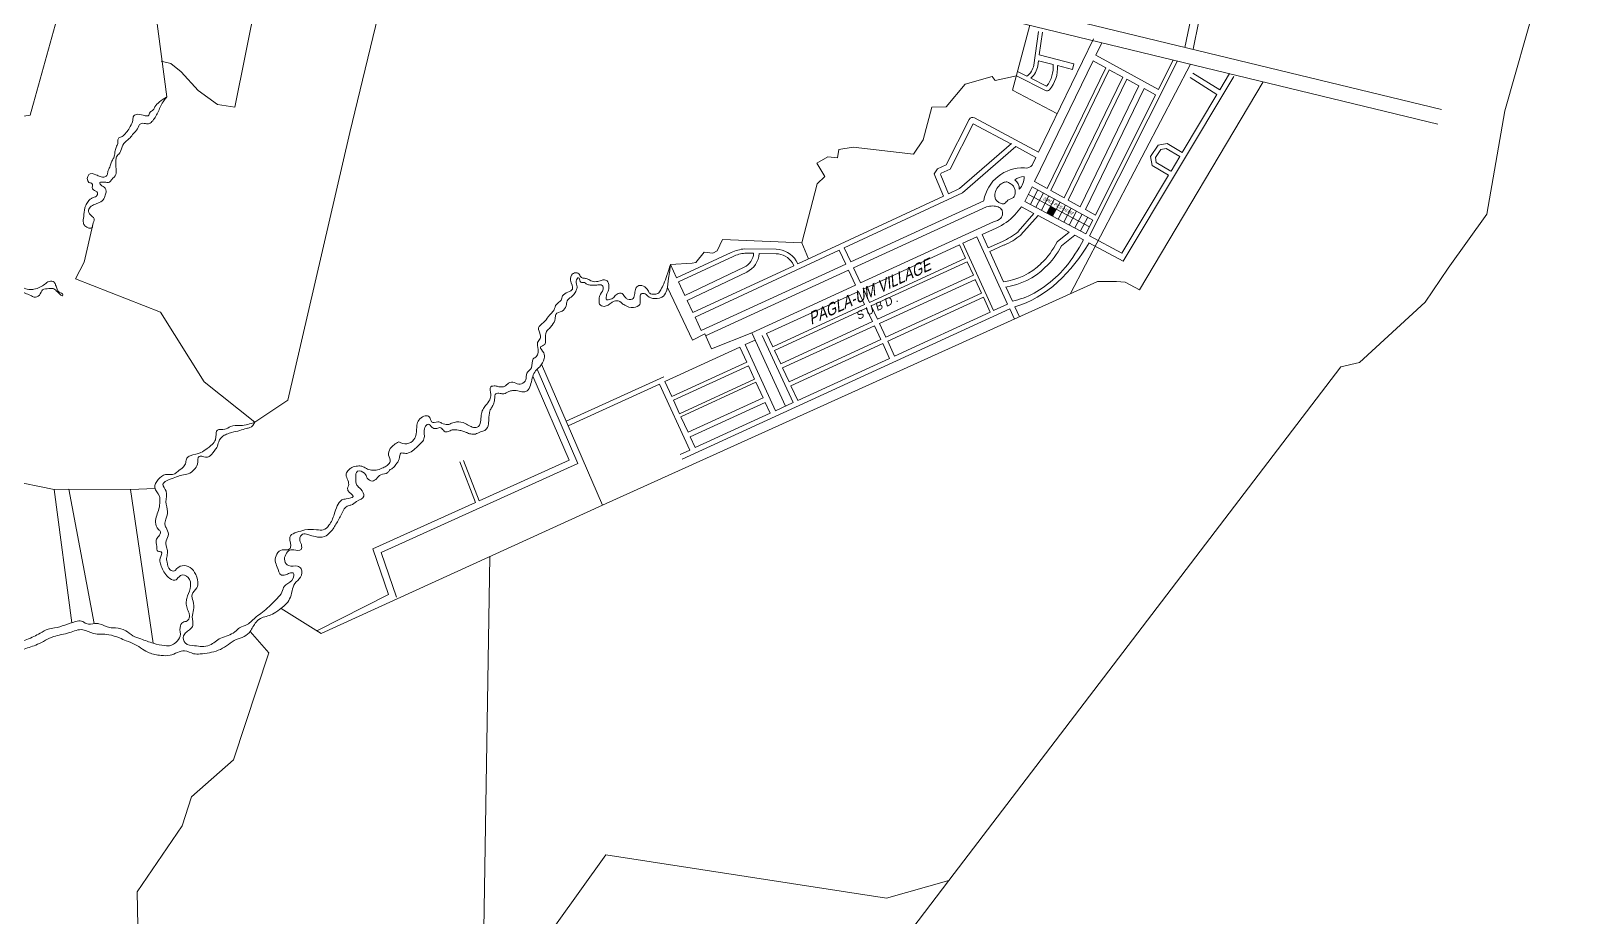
# Model space of a CAD drawing. Header units: metres. Extents: x -460 to 31334, y -1777 to 24987.
# Drawn here: x 33.129 to 35.515, y -86.407 to -85.035 of the extents above; entities that cross this region are included whole.
import ezdxf
from ezdxf.enums import TextEntityAlignment as Align

# ---------------------------------------------------------------- set-up
doc = ezdxf.new("R2010")
doc.units = ezdxf.units.M
doc.header["$MEASUREMENT"] = 0
doc.layers.add('VICINITY_MAP', color=7, linetype='Continuous', lineweight=13)
doc.styles.add('LOT_NO', font='ARIALN.TTF', dxfattribs={"width": 1.5})
doc.styles.add('PX-0', font='leroy')

# ---------------------------------------------------------------- blocks, each defined once
blk = doc.blocks.new('KQEFDFDFG')
at = {"layer": 'VICINITY_MAP', "lineweight": 0}
blk.add_hatch(color=250, dxfattribs=at).paths.add_polyline_path([(26414.33, 4891.26), (26414.94, 4890.93), (26415.35, 4891.69), (26414.73, 4892.01)])
at = {"layer": 'VICINITY_MAP', "color": 250, "lineweight": 0}
for p, q in [((26431.92, 4921.3), (26429.51, 4909.5)), ((26431.03, 4912.41), (26430.4, 4909.32)), ((26419.45, 4910.46), (26413.39, 4897.96)), ((26413.48, 4908.67), (26417.29, 4907.71)), ((26420.38, 4910.01), (26419.71, 4908.64)), ((26419.41, 4908.02), (26412.97, 4894.73)), ((26413.39, 4908.03), (26415, 4907.63)), ((26420.79, 4907.27), (26414.34, 4893.97)), ((26421.19, 4907.05), (26414.74, 4893.75)), ((26415.5, 4907.5), (26417.14, 4907.09)), ((26430.13, 4907.67), (26416.91, 4882.4)), ((26417.14, 4907.09), (26417.29, 4907.71)), ((26428.69, 4908.02), (26419.02, 4888.76)), ((26419.41, 4908.02), (26420.79, 4907.27)), ((26419.71, 4908.64), (26426.6, 4904.88)), ((26421.19, 4907.05), (26422.68, 4906.24)), ((26428.23, 4908.13), (26426.6, 4904.88)), ((26422.68, 4906.24), (26416.23, 4892.94)), ((26423.12, 4906), (26416.67, 4892.69)), ((26424.44, 4905.28), (26417.99, 4891.97)), ((26434.91, 4906.32), (26422.72, 4885.99)), ((26423.12, 4906), (26424.44, 4905.28)), ((26430.08, 4906.18), (26433.04, 4904.32)), ((26430.39, 4906.67), (26433.34, 4904.83)), ((26434.42, 4906.62), (26433.34, 4904.83)), ((26425.01, 4904.97), (26418.56, 4891.66)), ((26426.29, 4904.27), (26419.66, 4891.05)), ((26425.01, 4904.97), (26426.29, 4904.27)), ((26433.04, 4904.32), (26429.21, 4897.92)), ((26413.12, 4897.4), (26412.71, 4896.55)), ((26428.95, 4897.49), (26427.98, 4895.87)), ((26427.72, 4895.44), (26422.58, 4886.86)), ((26412.7, 4894.17), (26411.91, 4892.55)), ((26413.34, 4893.82), (26412.5, 4892.24)), ((26412.7, 4894.17), (26419.38, 4890.5)), ((26412.97, 4894.73), (26414.34, 4893.97)), ((26413.94, 4893.48), (26413.11, 4891.91)), ((26414.74, 4893.75), (26416.23, 4892.94)), ((26410.79, 4891.07), (26411.54, 4891.95)), ((26412.88, 4891.24), (26411.54, 4891.95)), ((26418.62, 4888.97), (26411.91, 4892.55)), ((26419, 4889.74), (26412.29, 4893.31)), ((26414.55, 4893.15), (26413.72, 4891.59)), ((26415.16, 4892.82), (26414.33, 4891.26)), ((26415.77, 4892.48), (26414.94, 4890.93)), ((26416.38, 4892.15), (26415.56, 4890.61)), ((26416.99, 4891.81), (26416.17, 4890.28)), ((26416.67, 4892.69), (26417.99, 4891.97)), ((26411.16, 4889.23), (26412.88, 4891.24)), ((26411.45, 4888.86), (26413.35, 4890.99)), ((26416.76, 4889.17), (26413.35, 4890.99)), ((26417.59, 4891.48), (26416.78, 4889.95)), ((26418.2, 4891.15), (26417.39, 4889.63)), ((26418.81, 4890.81), (26418, 4889.3)), ((26418.56, 4891.66), (26419.66, 4891.05)), ((26419.38, 4890.5), (26418.62, 4888.97)), ((26406.62, 4888.65), (26405.08, 4887.94)), ((26406.62, 4888.65), (26410, 4881.24)), ((26407.18, 4888.9), (26407.85, 4887.43)), ((26416.76, 4889.17), (26415.45, 4888.12)), ((26417.38, 4888.84), (26415.92, 4887.68)), ((26418.36, 4888.31), (26417.38, 4888.84)), ((26422.58, 4886.86), (26419.02, 4888.76)), ((26392.19, 4885.64), (26391.47, 4887.18)), ((26392.74, 4885.89), (26392.02, 4887.43)), ((26404.71, 4887.77), (26405.38, 4886.3)), ((26405.08, 4887.94), (26408.46, 4880.53)), ((26408.03, 4887.04), (26409.55, 4883.71)), ((26422.72, 4885.99), (26418.95, 4888)), ((26373.57, 4884.15), (26372.89, 4885.61)), ((26393.26, 4883.32), (26392.49, 4884.99)), ((26393.81, 4883.58), (26393.04, 4885.24)), ((26405.56, 4885.9), (26406.23, 4884.43)), ((26374.48, 4882.2), (26373.78, 4883.71)), ((26406.44, 4883.96), (26407.13, 4882.44)), ((26375.36, 4880.32), (26374.74, 4881.65)), ((26394.25, 4881.19), (26393.57, 4882.65)), ((26394.8, 4881.44), (26394.12, 4882.91)), ((26407.34, 4882), (26408.09, 4880.36)), ((26409.81, 4883.14), (26410.52, 4881.58)), ((26376.28, 4878.33), (26375.6, 4879.8)), ((26395.12, 4879.33), (26394.44, 4880.79)), ((26395.67, 4879.58), (26394.99, 4881.05)), ((26410.23, 4880.74), (26410.74, 4879.61)), ((26410.8, 4880.96), (26411.3, 4879.86)), ((26396.04, 4877.35), (26395.34, 4878.86)), ((26396.59, 4877.6), (26395.89, 4879.11)), ((26372.28, 4872.72), (26380.52, 4876.51)), ((26381.28, 4874.85), (26380.52, 4876.51)), ((26381.13, 4876.79), (26382.21, 4877.28)), ((26384.47, 4869.52), (26381.13, 4876.79)), ((26385.55, 4870.01), (26381.84, 4878.08)), ((26386.41, 4870.41), (26382.99, 4877.8)), ((26384.16, 4876.56), (26383.48, 4878.02)), ((26397, 4875.27), (26396.25, 4876.9)), ((26397.55, 4875.53), (26396.8, 4877.16)), ((26385.03, 4874.69), (26384.35, 4876.16)), ((26372.16, 4873.25), (26361.41, 4868.38)), ((26382.14, 4872.98), (26381.47, 4874.45)), ((26385.94, 4872.71), (26385.24, 4874.22)), ((26361.65, 4867.84), (26371.69, 4872.45)), ((26375.03, 4865.18), (26371.69, 4872.45)), ((26373.04, 4871.07), (26372.28, 4872.72)), ((26383.08, 4870.93), (26382.3, 4872.64)), ((26386.9, 4870.63), (26386.15, 4872.27)), ((26373.9, 4869.19), (26373.22, 4870.67)), ((26383.86, 4869.24), (26383.32, 4870.41)), ((26374.84, 4867.14), (26374.05, 4868.85)), ((26375.62, 4865.45), (26375.08, 4866.63)), ((26349.72, 4863.89), (26351.43, 4859.42)), ((26350.13, 4864.04), (26351.83, 4859.6)), ((26305.07, 4860.86), (26307.03, 4846.18)), ((26306.67, 4860.89), (26309.48, 4846.09)), ((26313.48, 4860.83), (26315.95, 4843.93)), ((26353.03, 4853.48), (26352.19, 4801.64)), ((26341.86, 4849.27), (26333.96, 4845.3))]:
    blk.add_line(p, q, dxfattribs=at)
for points in [[(26474.77, 4941.8), (26471.78, 4933.06), (26471.15, 4925.15), (26468.2, 4914.83), (26464.7, 4902.51), (26462.72, 4891.16), (26458.47, 4885.2), (26455.96, 4881.46), (26448.71, 4874.81), (26446.67, 4874.35)], [(26330.92, 4932.69), (26324.94, 4902.91), (26323.04, 4903.21), (26320.9, 4904.75), (26319.05, 4906.81), (26317.92, 4907.73), (26316.84, 4908)], [(26344.95, 4930.5), (26337.6, 4900.15), (26330.79, 4870.68), (26327.17, 4868.25), (26321.57, 4872.68), (26316.78, 4880.37), (26307.43, 4884.03), (26308.36, 4885.88), (26309.32, 4890.01)], [(26317.46, 4904.06), (26316.21, 4913.48), (26314.26, 4913.33), (26312.29, 4914.41), (26307.5, 4914.14), (26305.74, 4913.93), (26302.43, 4902.05), (26296.71, 4901.16)], [(26412.45, 4911.95), (26410.54, 4904.8), (26415.4, 4902.23)], [(26413.84, 4911.17), (26413.48, 4908.67)], [(26365.41, 4859.13), (26419.88, 4883.74), (26421.97, 4883.73), (26422.93, 4883.65), (26424.51, 4882.82), (26438.13, 4905.72)], [(26410.96, 4906.38), (26408.63, 4905.86), (26408.3, 4906.31), (26405.33, 4905.47), (26403.23, 4902.97), (26401.67, 4902.93), (26400.7, 4899.34), (26399.63, 4897.76), (26392.99, 4898.54), (26391.43, 4898.25), (26391.26, 4897.34), (26390.22, 4897.45), (26388.99, 4896.77), (26389.87, 4895.3), (26389.04, 4894.5), (26387.35, 4887.98), (26388.09, 4886.24)], [(26411.09, 4906.87), (26412.13, 4906.34)], [(26410.35, 4898.89), (26406.21, 4901.11), (26403.68, 4896.1), (26402.69, 4895.66), (26402.61, 4895.52), (26402.64, 4895.46), (26403.5, 4893.4)], [(26410.89, 4898.6), (26405.04, 4893.48), (26392.02, 4887.43)], [(26410.41, 4898.94), (26404.72, 4893.97), (26403.5, 4893.4)], [(26413.12, 4897.4), (26410.89, 4898.6)], [(26427.72, 4895.44), (26425.89, 4896.51), (26425.73, 4897.5), (26426.56, 4898.75), (26427.55, 4898.92), (26429.21, 4897.92)], [(26427.97, 4895.88), (26426.35, 4896.83), (26426.26, 4897.38), (26426.87, 4898.28), (26427.45, 4898.38), (26428.95, 4897.49)], [(26402.94, 4893.14), (26386.9, 4885.68)], [(26407.37, 4892.61), (26392.74, 4885.89)], [(26407.67, 4891.96), (26393.04, 4885.24)], [(26408.44, 4890.29), (26393.81, 4883.58)], [(26387.35, 4887.98), (26378.61, 4888.35), (26378.05, 4887.11), (26377.54, 4886.84), (26376.62, 4886.95), (26375.67, 4885.83), (26375.28, 4885.76), (26372.89, 4885.61)], [(26408.74, 4889.62), (26407.18, 4888.9)], [(26391.47, 4887.18), (26375.6, 4879.8)], [(26404.71, 4887.77), (26394.12, 4882.91)], [(26409.42, 4888.15), (26407.85, 4887.43)], [(26409.6, 4887.76), (26408.03, 4887.04)], [(26386.46, 4885.48), (26375.36, 4880.32)], [(26392.19, 4885.64), (26376.28, 4878.33)], [(26392.49, 4884.99), (26376.76, 4877.77)], [(26405.38, 4886.3), (26394.8, 4881.44)], [(26405.56, 4885.9), (26394.99, 4881.05)], [(26393.26, 4883.32), (26381.84, 4878.08)], [(26406.23, 4884.43), (26395.67, 4879.58)], [(26406.45, 4883.96), (26395.89, 4879.11)], [(26381.84, 4878.08), (26377.41, 4876.33), (26376.67, 4877.96), (26375.31, 4877.28), (26372.56, 4883.08)], [(26393.57, 4882.65), (26383.48, 4878.02)], [(26407.14, 4882.45), (26396.59, 4877.6)], [(26407.35, 4882), (26396.8, 4877.16)], [(26410.23, 4880.74), (26374.18, 4864.19)], [(26394.25, 4881.19), (26384.16, 4876.56)], [(26394.44, 4880.79), (26384.35, 4876.16)], [(26408.09, 4880.36), (26397.56, 4875.52)], [(26410, 4881.24), (26408.46, 4880.53)], [(26395.12, 4879.33), (26385.03, 4874.69)], [(26395.34, 4878.86), (26385.24, 4874.22)], [(26281.21, 4877.67), (26281.14, 4870.09), (26280.14, 4865.17), (26287.17, 4864.01), (26293.91, 4862.84), (26300.04, 4861.86), (26305.07, 4860.86), (26306.67, 4860.89), (26313.48, 4860.83), (26316.17, 4860.94)], [(26396.04, 4877.35), (26385.94, 4872.71)], [(26396.25, 4876.9), (26386.15, 4872.27)], [(26381.28, 4874.85), (26373.04, 4871.07)], [(26397, 4875.27), (26386.9, 4870.63)], [(26330.04, 4847.76), (26334.45, 4844.99), (26365.41, 4859.13), (26358.71, 4874.63)], [(26358.22, 4874.08), (26362.71, 4863.71), (26341.06, 4853.92), (26342.73, 4848.98)], [(26357.75, 4873.32), (26361.75, 4864.08), (26351.83, 4859.6)], [(26381.47, 4874.45), (26373.22, 4870.67)], [(26390.72, 4800.96), (26403.53, 4817.8), (26446.67, 4874.35)], [(26382.14, 4872.98), (26373.9, 4869.19)], [(26382.3, 4872.64), (26374.05, 4868.85)], [(26383.08, 4870.93), (26374.84, 4867.14)], [(26383.32, 4870.41), (26375.08, 4866.63)], [(26386.41, 4870.41), (26384.47, 4869.52)], [(26383.86, 4869.24), (26375.62, 4865.45)], [(26375.03, 4865.18), (26373.95, 4864.69)], [(26351.43, 4859.42), (26340.15, 4854.32), (26341.86, 4849.27)], [(26326.64, 4845.22), (26328.69, 4842.88), (26324.8, 4831.1), (26320.19, 4827.02), (26319.15, 4823.83), (26314.2, 4816.57), (26314.83, 4784.92), (26346.48, 4793.67), (26365.79, 4820.63), (26396.68, 4815.87), (26403.53, 4817.8)]]:
    blk.add_lwpolyline(points, dxfattribs=at)
for points in [[(26237.59, 4956.44), (26253.79, 4954.43), (26264.39, 4953.17), (26283.87, 4948.82), (26316.84, 4937.66, 0.040005), (26328.41, 4934.76, 0.007923), (26341.42, 4932.79, -0.069302), (26353.98, 4929.27), (26362.45, 4926.22), (26371.58, 4923.55), (26457.74, 4902.66)], [(26244.24, 4953.97), (26253.59, 4952.81), (26264.11, 4951.55), (26283.42, 4947.24), (26316.32, 4936.11, 0.040005), (26328.14, 4933.14, 0.007923), (26341.2, 4931.16, -0.069595), (26353.37, 4927.75), (26361.95, 4924.66), (26371.15, 4921.96), (26457.35, 4901.07)], [(26413.39, 4911.24), (26412.87, 4907.56, -0.205944), (26412.13, 4906.34, 6.91119)], [(26410.96, 4906.38), (26414.17, 4904.76, 0.344927), (26414.59, 4904.84, 0.192985), (26415.5, 4907.5)], [(26413.39, 4908.03), (26413.32, 4907.49, -0.179359), (26412.57, 4906.12)], [(26412.57, 4906.12), (26414.29, 4905.24, 0.196186), (26415, 4907.63)], [(26413.39, 4897.96), (26406.35, 4901.74, 0.398354), (26405.76, 4901.58), (26403.22, 4896.57), (26402.27, 4896.15), (26401.91, 4895.58), (26402.06, 4895.22), (26402.94, 4893.14)], [(26373.57, 4884.15), (26379.59, 4886.93, -0.080313), (26381.06, 4887.34), (26384.52, 4887.28, -0.250661), (26386.73, 4886.03), (26386.9, 4885.68)], [(26373.78, 4883.71), (26379.79, 4886.5, -0.078493), (26381.08, 4886.86), (26382.05, 4886.84)], [(26374.48, 4882.2), (26381.02, 4885.32, 0.270891), (26382.05, 4886.84, 0.270891)], [(26374.74, 4881.65), (26381.28, 4884.77, 0.274055), (26382.66, 4886.83, 0.274055)], [(26382.66, 4886.83), (26384.51, 4886.8, -0.24699), (26386.31, 4885.8), (26386.46, 4885.48)]]:
    blk.add_lwpolyline(points, format="xyb", dxfattribs=at)
for centre, radius, start, end in [((26411.65, 4891.92), 4.33, 87.1214, 170.3386), ((26411.84, 4893.5), 1.78, 90.8534, 126.0952), ((26409.84, 4895.25), 1.98, 316.5362, 0.7361), ((26412.08, 4896.99), 0.765, 254.0991, 325.5387), ((26410, 4893.94), 1.28, 357.9222, 51.4044), ((26406.22, 4895.35), 6.26, 293.8031, 316.8751), ((26406.13, 4895.45), 8.01, 294.2698, 308.9455), ((26406.95, 4894.29), 7.06, 292.0928, 309.6832), ((26407.94, 4891.78), 8.35, 313.3173, 333.9756), ((26408.2, 4891.63), 8.68, 312.8607, 332.9054), ((26408.62, 4890.9), 7.25, 277.3397, 314.1944), ((26408.62, 4890.9), 7.86, 278.705, 314.1944)]:
    blk.add_arc(centre, radius, start, end, dxfattribs=at)
for points in [[(26317.46, 4904.06), (26316.65, 4903.5), (26316.16, 4902.96), (26315.96, 4902.62), (26315.64, 4902.37), (26315.4, 4901.99), (26315.07, 4901.99), (26314.28, 4902.14), (26313.83, 4901.96), (26313.72, 4901.51), (26313.44, 4900.8), (26313.28, 4900.51), (26312.88, 4900), (26312.56, 4899.71), (26312.19, 4899.54), (26312.07, 4899.25), (26312.08, 4898.92), (26312, 4898.75), (26311.88, 4898.5), (26311.76, 4898), (26311.69, 4897.55), (26311.53, 4897.17), (26311.33, 4896.8), (26311.18, 4896.34), (26310.98, 4895.84), (26310.91, 4895.47), (26310.66, 4895.26), (26310.13, 4895.29), (26309.67, 4895.49), (26308.88, 4895.51), (26308.9, 4894.65), (26309.23, 4894.53), (26309.29, 4893.95), (26309.79, 4893.59), (26309.83, 4893.51), (26309.72, 4893.14), (26309.23, 4892.92), (26308.98, 4892.75), (26308.66, 4892.33), (26308.46, 4891.84), (26308.32, 4890.88), (26308.29, 4890.18), (26308.46, 4889.86), (26309.24, 4889.67), (26309.32, 4890.01), (26309.48, 4890.62), (26309.22, 4890.94), (26308.84, 4891.47), (26309.04, 4891.93), (26309.53, 4892.23), (26309.86, 4892.36), (26310.47, 4892.74), (26310.7, 4893.24), (26310.78, 4893.7), (26310.69, 4894.02), (26310.19, 4894.38), (26310.1, 4894.63), (26310.3, 4894.68), (26310.88, 4894.65), (26311.17, 4894.69), (26311.41, 4894.95), (26311.86, 4895.53), (26311.88, 4896.15), (26311.87, 4897.02), (26311.94, 4897.47), (26312.26, 4897.85), (26312.42, 4898.14), (26312.74, 4898.93), (26313.02, 4899.22), (26313.43, 4899.56), (26313.79, 4900.02), (26314.23, 4900.53), (26314.59, 4901.11), (26315.13, 4901.12), (26315.54, 4901.13), (26315.91, 4901.43), (26316.54, 4902.47), (26317.14, 4903.64), (26317.46, 4904.06)], [(26407.67, 4891.96), (26408.36, 4892.05), (26408.95, 4891.94), (26409.38, 4891.58), (26409.45, 4891.23), (26409.25, 4890.71), (26408.44, 4890.29)], [(26342.68, 4863.6), (26343.04, 4864.2), (26343.21, 4864.85), (26343.76, 4864.81), (26344.18, 4864.91), (26344.81, 4865.34), (26345.22, 4865.76), (26345.54, 4866.05), (26345.8, 4866.56), (26345.79, 4867.02), (26345.87, 4867.67), (26346.23, 4868.04), (26346.66, 4867.68), (26347.07, 4867.55), (26347.49, 4867.65), (26347.72, 4867.56), (26348.09, 4867.2), (26348.42, 4867.21), (26348.87, 4867.4), (26349.57, 4867.37), (26349.84, 4867.33), (26350.26, 4867.2), (26350.54, 4867.07), (26351.05, 4866.94), (26351.42, 4866.95), (26351.97, 4867.19), (26352.47, 4867.34), (26352.87, 4868.08), (26352.9, 4868.68), (26352.94, 4869.05), (26353.07, 4869.6), (26353.29, 4869.98), (26353.51, 4870.49), (26353.55, 4870.9), (26353.68, 4871.37), (26354.14, 4871.42), (26354.55, 4871.38), (26355.1, 4871.63), (26355.52, 4871.73), (26355.93, 4871.73), (26356.53, 4871.61), (26356.99, 4871.62), (26357.22, 4871.81), (26357.74, 4873.29), (26358.05, 4873.89), (26358.5, 4874.36), (26358.99, 4875.25), (26358.94, 4875.89), (26358.6, 4876.53), (26359.05, 4876.82), (26359.14, 4877.23), (26359.26, 4878.25), (26359.57, 4878.58), (26359.89, 4878.95), (26360.2, 4879.65), (26360.28, 4880.11), (26360.96, 4880.49), (26361.41, 4881.05), (26361.54, 4881.61), (26361.95, 4882.03), (26362.26, 4882.31), (26362.53, 4882.78), (26362.62, 4883.15), (26362.51, 4883.79), (26362.78, 4884.16), (26362.97, 4883.75), (26363.11, 4883.62), (26363.44, 4883.63), (26363.62, 4883.49), (26363.95, 4883.36), (26364.36, 4883.32), (26364.69, 4883.33), (26365.15, 4883.38), (26365.38, 4883.3), (26365.48, 4882.88), (26365.12, 4882.19), (26365.04, 4881.68), (26365.1, 4881.26), (26365.61, 4881), (26366.43, 4881.43), (26366.7, 4881.57), (26367.25, 4881.58), (26367.49, 4881.4), (26367.86, 4881.13), (26368.84, 4880.88), (26369.52, 4881.21), (26369.55, 4881.86), (26369.68, 4882.37), (26370, 4882.42), (26370.38, 4882.15), (26371.17, 4881.85), (26372.13, 4882.14), (26372.48, 4882.79), (26372.69, 4884.09), (26372.81, 4884.92), (26372.89, 4885.61)], [(26343, 4866.08), (26343.88, 4865.88), (26344.66, 4866.35), (26344.92, 4866.96), (26344.99, 4867.92), (26345.21, 4868.48), (26345.76, 4868.91), (26346.26, 4868.92), (26346.5, 4868.55), (26346.6, 4868.28), (26347.29, 4868.29), (26347.71, 4868.16), (26348.4, 4867.99), (26348.81, 4868.14), (26349.36, 4868.29), (26350.29, 4868.12), (26350.85, 4867.81), (26351.08, 4867.72), (26351.63, 4867.69), (26351.99, 4868.29), (26352.07, 4869.03), (26352.24, 4869.63), (26352.55, 4870.1), (26353, 4870.71), (26353.13, 4871.31), (26353.11, 4872.14), (26353.62, 4872.24), (26353.99, 4872.16), (26354.68, 4872.22), (26354.95, 4872.45), (26355.54, 4872.65), (26356.19, 4872.43), (26356.51, 4872.48), (26356.97, 4872.91), (26357.09, 4873.64), (26357.59, 4874.25), (26357.8, 4875.22), (26358.11, 4875.46), (26358.28, 4876.52), (26358.27, 4877.03), (26358.54, 4877.45), (26358.57, 4877.86), (26358.37, 4878.64), (26358.92, 4879.21), (26359.45, 4879.86), (26359.68, 4880.14), (26360, 4880.47), (26360.26, 4881.08), (26360.53, 4881.4), (26360.85, 4881.69), (26361.02, 4882.15), (26362.11, 4882.91), (26361.91, 4883.87), (26362.13, 4884.57), (26362.54, 4884.71), (26362.86, 4884.53), (26363.1, 4884.17), (26363.43, 4884.09), (26363.8, 4884), (26364.26, 4883.78), (26364.91, 4883.75), (26365.37, 4883.89), (26365.73, 4883.9), (26365.92, 4883.81), (26366.12, 4883.22), (26366.12, 4882.94), (26365.9, 4882.39), (26365.82, 4881.88), (26365.82, 4881.78), (26366.15, 4881.75), (26366.65, 4881.99), (26367.01, 4882.36), (26367.28, 4882.46), (26367.47, 4882.46), (26367.84, 4882.1), (26368.03, 4881.88), (26368.68, 4881.8), (26368.95, 4882.26), (26369.03, 4882.86), (26369.3, 4883.24), (26369.76, 4883.29), (26370.32, 4882.89), (26370.46, 4882.66), (26370.69, 4882.39), (26371.02, 4882.35), (26371.52, 4882.41), (26371.84, 4882.83), (26372.15, 4883.48), (26372.5, 4884.4), (26372.89, 4885.61)], [(26343, 4866.08), (26342.06, 4865.36), (26341.87, 4864.62), (26342.05, 4863.92), (26341.73, 4863.5), (26341.28, 4863.24), (26340.01, 4862.97), (26339.43, 4863.16), (26338.93, 4863.4), (26338.47, 4863.43), (26337.82, 4863.26), (26337.49, 4863), (26337.21, 4862.58), (26337.48, 4861.39), (26337.37, 4860.81), (26337.58, 4860.53), (26337.96, 4860.08), (26337.22, 4859.82), (26336.73, 4859.69), (26335.9, 4858.11), (26335.3, 4856.9), (26334.69, 4856.39), (26333.95, 4856.42), (26332.67, 4856.39), (26331.77, 4856.13), (26331.07, 4855.74), (26331.05, 4855.08), (26331.1, 4854.63), (26330.98, 4854.3), (26330.16, 4854.2), (26329.4, 4852.99), (26329.62, 4852.29), (26330.09, 4851.43), (26330.66, 4851.49), (26331.07, 4851.66), (26331.36, 4851.67), (26331.21, 4850.84), (26330.4, 4850.2), (26330.14, 4849.56), (26329.62, 4848.85), (26328.73, 4847.97), (26328, 4847.33), (26327.31, 4846.83), (26326.3, 4845.98), (26325.48, 4845.63), (26324.95, 4845.17), (26324.22, 4844.78), (26323.4, 4844.48), (26322.17, 4843.71), (26321.35, 4843.57), (26320.53, 4843.64), (26319.49, 4843.95), (26319.31, 4844.73), (26319.63, 4845.15), (26320.08, 4845.49), (26320.32, 4845.86), (26320.26, 4846.81), (26320.41, 4847.6), (26320.35, 4848.54), (26320.25, 4849.28), (26320.77, 4850.03), (26320.88, 4850.66), (26320.53, 4851.72), (26319.82, 4852.37), (26318.95, 4852.39), (26318.58, 4852.14), (26318.3, 4851.88), (26317.84, 4852), (26317.49, 4852.86), (26317.45, 4853.1), (26317.52, 4853.68), (26317.55, 4854.01), (26317.42, 4854.5), (26317.41, 4855.2), (26317.64, 4855.91), (26317.38, 4856.65), (26317.25, 4857.01), (26317.36, 4857.59), (26317.55, 4858.42), (26317.36, 4859.49), (26317.38, 4860.65), (26317.04, 4861.42), (26317.73, 4861.93), (26318.55, 4862.22), (26319.13, 4862.43), (26319.82, 4862.57), (26320.48, 4863.04), (26320.84, 4863.62), (26321.02, 4864.49), (26321.73, 4864.42), (26322.14, 4864.47), (26322.66, 4865.06), (26322.98, 4865.48), (26323.18, 4866.1), (26323.78, 4866.81), (26324.32, 4867.03), (26324.6, 4867.12), (26325.51, 4867.34), (26326.24, 4867.56), (26326.61, 4867.65), (26327.17, 4868.25)]]:
    blk.add_spline(points, degree=3, dxfattribs=at)
for points, knots in [([(26219.9, 4824.15), (26219.77, 4824.26), (26219.24, 4824.75), (26218.68, 4825.83), (26217.12, 4825.68), (26216.01, 4825.71), (26215.09, 4825.05), (26215.16, 4824.27), (26215.13, 4823.46), (26215.31, 4822.2), (26213.66, 4821.93), (26213.29, 4823.05), (26214.04, 4823.7), (26213.96, 4824.87), (26213.61, 4825.91), (26213.44, 4826.98), (26212.45, 4827.61), (26213.14, 4828.36), (26213.21, 4829.26), (26212.81, 4830.23), (26211.97, 4830.65), (26210.91, 4831.09), (26210.62, 4829.94), (26209.51, 4830.14), (26208.41, 4829.97), (26207.75, 4831.16), (26208.02, 4832.44), (26207.51, 4833.69), (26206.47, 4834.62), (26205.28, 4834.34), (26204.65, 4835.18), (26204.2, 4836.25), (26203.27, 4835.31), (26203.05, 4836.24), (26202.37, 4836.2), (26202, 4835.52), (26201.44, 4836.28), (26201.88, 4837.01), (26201.21, 4837.74), (26200.45, 4838.23), (26199.02, 4838.64), (26199.91, 4839.83), (26200.49, 4840.62), (26200.99, 4841.7), (26200.87, 4842.96), (26201.2, 4844.52), (26200.12, 4845.52), (26200.24, 4846.9), (26199.31, 4846.86), (26198.94, 4847.6), (26199.35, 4847.7), (26199.66, 4848), (26200.07, 4848.58), (26200.68, 4849.6), (26201.64, 4850.66), (26203.07, 4851.08), (26203.86, 4852.01), (26204.7, 4853.1), (26205.93, 4853.93), (26205.75, 4855.48), (26205.98, 4856.68), (26205.98, 4858.04), (26206.45, 4858.98), (26207.19, 4859.65), (26206.89, 4860.44), (26207.11, 4861.05), (26207.46, 4861.57), (26207.24, 4862.3), (26207.44, 4862.97), (26207.87, 4863.64), (26207.43, 4864.32), (26207.45, 4865.03), (26207.74, 4865.46), (26208.13, 4865.78), (26208.54, 4866.18), (26208.9, 4866.79), (26209.52, 4867.27), (26210.47, 4867.38), (26211.49, 4867.39), (26212.66, 4867.55), (26213.61, 4867.76), (26214.39, 4868.01), (26215.1, 4867.93), (26215.68, 4867.51), (26216.32, 4867.4), (26216.87, 4867.3), (26217.31, 4867.57), (26217.95, 4867.62), (26218.68, 4867.39), (26219.27, 4868), (26219.81, 4868.55), (26220.03, 4869.39), (26220.86, 4870.06), (26220.29, 4870.9), (26220.25, 4871.75), (26220.77, 4872.35), (26221.06, 4873.02), (26221.27, 4873.7), (26221.46, 4874.59), (26222.58, 4874.33), (26222.89, 4873.23), (26222.88, 4872.14), (26223.65, 4871.67), (26224.29, 4871.34), (26225.25, 4871.28), (26226.15, 4871.35), (26226.94, 4871.27), (26227.34, 4870.67), (26228.13, 4869.95), (26229.46, 4869.69), (26230.64, 4868.87), (26231.48, 4867.98), (26232.39, 4867.39), (26233.26, 4866.98), (26234.07, 4866.81), (26234.88, 4866.51), (26235.63, 4866.31), (26236.36, 4865.5), (26237.62, 4865.53), (26238.74, 4864.69), (26239.89, 4864.6), (26240.89, 4864.82), (26241.7, 4864.45), (26242.64, 4864.37), (26243.54, 4864.34), (26244.2, 4864.9), (26245.05, 4864.79), (26245.74, 4864.02), (26246.63, 4864.69), (26247.96, 4864.69), (26247.94, 4866.25), (26248.57, 4867.13), (26249.16, 4867.98), (26250.21, 4868.13), (26251.19, 4868.32), (26252.02, 4868.74), (26252.98, 4869.28), (26254.03, 4869.28), (26254.98, 4869), (26255.42, 4868.51), (26256, 4868.38), (26256.72, 4868.21), (26257.52, 4867.55), (26258.84, 4867.43), (26260.6, 4867.29), (26261.81, 4868.51), (26263.03, 4869.24), (26263.55, 4870.08), (26263.38, 4871.01), (26264.17, 4871.54), (26265.14, 4871.34), (26266.25, 4871.7), (26267.32, 4871.03), (26268.58, 4871.79), (26268.91, 4873.32), (26270.44, 4873.59), (26271.59, 4874.02), (26272.57, 4874.62), (26273.87, 4875.13), (26273.79, 4876.64), (26275.06, 4877.44), (26276.16, 4877.18), (26276.86, 4877.71), (26277.61, 4878.09), (26278.35, 4877.95), (26279.08, 4877.97), (26279.7, 4878.05), (26280.5, 4878.23), (26280.91, 4877.6), (26281.82, 4877.69), (26281.66, 4878.51), (26282.22, 4878.95), (26282.58, 4879.59), (26282.68, 4880.46), (26283.81, 4880.66), (26284.29, 4881.89), (26285.5, 4882.33), (26286.49, 4882.96), (26286.5, 4883.94), (26286.41, 4884.93), (26287.32, 4885.21), (26288.14, 4884.88), (26289.41, 4884.62), (26290.49, 4885.31), (26291.35, 4885.92), (26292.1, 4885.77), (26292.79, 4886.04), (26293.58, 4886.48), (26294.38, 4886.54), (26295.24, 4886.58), (26295.78, 4887.03), (26296.64, 4887.09), (26297.23, 4886.47), (26297.15, 4885.79), (26297.23, 4885.34), (26297.08, 4884.93), (26297.42, 4884.84), (26297.77, 4885.05), (26298.16, 4885.33), (26298.4, 4885.86), (26299.22, 4885.79), (26299.03, 4884.83), (26299.21, 4884.05), (26298.88, 4883.39), (26299.18, 4882.83), (26299.91, 4882.9), (26300.62, 4882.75), (26301.4, 4882.72), (26301.92, 4882.39), (26302.43, 4882.3), (26302.9, 4881.9), (26303.56, 4882.18), (26303.69, 4882.97), (26304.42, 4882.91), (26304.97, 4883.05), (26305.36, 4882.63), (26305.64, 4882.45), (26305.99, 4882.06), (26306.1, 4882.46), (26305.57, 4882.47), (26305.39, 4882.93), (26305.24, 4883.29), (26305.09, 4883.78), (26304.47, 4883.8), (26304.03, 4883.42), (26303.5, 4883.07), (26302.89, 4882.86), (26302.23, 4882.84), (26301.65, 4883.04), (26301.04, 4883.29), (26300.51, 4883.47), (26300, 4883.59), (26299.66, 4883.99), (26299.64, 4884.62), (26299.58, 4885.32), (26299.35, 4885.94), (26298.96, 4886.5), (26298.36, 4886.48), (26297.88, 4886.4), (26297.78, 4886.06), (26297.11, 4886.27), (26297.72, 4887.37), (26296.67, 4887.79), (26296, 4887.7), (26295.32, 4887.28), (26294.72, 4887.84), (26293.94, 4887.6), (26293.16, 4887.32), (26292.3, 4887.04), (26291.54, 4886.69), (26290.86, 4886.91), (26290.34, 4886.38), (26289.74, 4886.05), (26289.31, 4885.64), (26288.82, 4885.42), (26288.58, 4885.93), (26288.97, 4886.33), (26289.35, 4886.77), (26289.8, 4887.26), (26290.32, 4887.69), (26290.71, 4888.27), (26291.21, 4888.71), (26291.26, 4889.31), (26290.97, 4889.72), (26291.06, 4890.14), (26291.31, 4890.51), (26291.82, 4890.44), (26292.54, 4890.8), (26293.1, 4891.73), (26292.96, 4892.87), (26293.27, 4893.95), (26292.77, 4895.1), (26293.67, 4895.88), (26293.74, 4896.87), (26293.06, 4897.78), (26293.9, 4898.66), (26294.37, 4899.77), (26295.52, 4899.52), (26296.13, 4900.38), (26296.5, 4900.88), (26296.71, 4901.16)], [0.3194263, 0.3194263, 0.3194263, 0.3194263, 0.3205316, 0.3237526, 0.3258676, 0.329362, 0.3306789, 0.3321213, 0.3337225, 0.3359393, 0.3387337, 0.3400662, 0.3419166, 0.3440301, 0.3467083, 0.3487605, 0.3506321, 0.3521398, 0.3537607, 0.35614, 0.3578472, 0.3598159, 0.3615537, 0.3629898, 0.3659013, 0.3677518, 0.3701956, 0.3737959, 0.3754153, 0.3784253, 0.379742, 0.3818912, 0.3833321, 0.3847676, 0.3856109, 0.386944, 0.3880235, 0.3896335, 0.3915276, 0.3930476, 0.3957835, 0.3978565, 0.4000318, 0.4024111, 0.4047282, 0.4077631, 0.4115038, 0.412779, 0.4149776, 0.4157771, 0.4164569, 0.4169967, 0.4184975, 0.4207419, 0.4243205, 0.4269236, 0.4296067, 0.4315178, 0.4355839, 0.4373556, 0.4405755, 0.4432095, 0.44551, 0.4468925, 0.4488307, 0.4498967, 0.450839, 0.4525244, 0.4540988, 0.4551171, 0.4571006, 0.4583675, 0.4592792, 0.4601754, 0.4614868, 0.4627512, 0.4645055, 0.4660444, 0.4684915, 0.4707824, 0.4732798, 0.4744872, 0.4757633, 0.4774602, 0.4787693, 0.4797008, 0.4807674, 0.4817829, 0.4836401, 0.4849048, 0.486578, 0.4883876, 0.4901416, 0.4920281, 0.4936292, 0.495032, 0.4967281, 0.4980607, 0.4995683, 0.5013711, 0.5030312, 0.5063651, 0.5070903, 0.5084101, 0.5107954, 0.512735, 0.5141258, 0.5152599, 0.5169896, 0.520577, 0.5232432, 0.5256879, 0.5280501, 0.5298229, 0.5315836, 0.5331038, 0.5351415, 0.5361567, 0.5396079, 0.5419838, 0.5445361, 0.5463933, 0.5481541, 0.5497762, 0.5522348, 0.5532913, 0.5548186, 0.557006, 0.5583683, 0.560955, 0.5638068, 0.5659606, 0.5678094, 0.5697323, 0.5721471, 0.5739964, 0.5753922, 0.5788508, 0.5800253, 0.5814081, 0.5826616, 0.583542, 0.585958, 0.5887203, 0.5915032, 0.5964196, 0.5982916, 0.6003302, 0.6020344, 0.603485, 0.6052559, 0.6079559, 0.6102264, 0.6121119, 0.6159427, 0.6185294, 0.6208495, 0.6234891, 0.6257593, 0.6285315, 0.631338, 0.6335322, 0.6349656, 0.6365159, 0.6385416, 0.6393849, 0.6409961, 0.642514, 0.6437787, 0.6451384, 0.6465283, 0.6477264, 0.6492007, 0.6510491, 0.6523335, 0.6554372, 0.6580415, 0.6602008, 0.661905, 0.6638724, 0.6653925, 0.6667017, 0.6693497, 0.6728599, 0.6741797, 0.6756134, 0.6771887, 0.6786613, 0.6811301, 0.6819776, 0.6839041, 0.6851691, 0.6868987, 0.6883338, 0.6890922, 0.6899349, 0.6902016, 0.6910015, 0.6923184, 0.6932145, 0.69423, 0.6960176, 0.697703, 0.6994073, 0.7000868, 0.7011127, 0.7034037, 0.7047765, 0.7057192, 0.7070815, 0.7079496, 0.7092031, 0.710606, 0.7120617, 0.7129894, 0.7139506, 0.7150848, 0.7156928, 0.7159593, 0.7169884, 0.7177836, 0.71877, 0.7195239, 0.720633, 0.7218044, 0.7230914, 0.724505, 0.7256856, 0.7270992, 0.7281954, 0.7297155, 0.7306237, 0.7312821, 0.7327368, 0.7343468, 0.7355997, 0.7367977, 0.7381575, 0.7390657, 0.7394871, 0.7399171, 0.7423841, 0.743859, 0.7455541, 0.7466207, 0.7482492, 0.749609, 0.7512892, 0.7534225, 0.755161, 0.7562605, 0.7573598, 0.7593008, 0.7604476, 0.761225, 0.7619789, 0.7629618, 0.7643341, 0.7656455, 0.7670178, 0.7684533, 0.7699541, 0.7708849, 0.7718713, 0.7728135, 0.7733533, 0.7744624, 0.7755586, 0.778177, 0.7804585, 0.7824131, 0.785003, 0.7870135, 0.7888751, 0.7905816, 0.7931449, 0.7952388, 0.7971948, 0.7989246, 0.8011263, 0.8011263, 0.8011263, 0.8011263]), ([(26410.52, 4881.58), (26410.92, 4881.68), (26412.19, 4881.99), (26414.23, 4883.2), (26416.6, 4885.31), (26417.74, 4887.26), (26418.36, 4888.31)], [0.00024451, 0.00024451, 0.00024451, 0.00024451, 0.00275754, 0.00827223, 0.01455014, 0.02201982, 0.02201982, 0.02201982, 0.02201982]), ([(26327.17, 4868.25), (26326.65, 4868.08), (26325.78, 4867.78), (26324.55, 4867.95), (26323.87, 4867.33), (26322.87, 4867.61), (26322.91, 4866.73), (26322.78, 4866.13), (26322.38, 4865.69), (26321.82, 4865.32), (26321.14, 4864.75), (26320.29, 4864.71), (26319.57, 4864.33), (26319.6, 4863.78), (26319.29, 4863.22), (26318.75, 4862.95), (26318.21, 4862.38), (26317.27, 4862.66), (26316.51, 4861.97), (26315.87, 4860.99), (26316.73, 4860.3), (26316.71, 4859.45), (26316.63, 4858.49), (26316.04, 4857.48), (26316.38, 4856.56), (26316.9, 4856.17), (26316.59, 4855.69), (26316.17, 4855.25), (26316.41, 4854.68), (26316.32, 4853.96), (26317.12, 4854.07), (26316.73, 4853.37), (26316.69, 4852.88), (26316.94, 4852.11), (26317.34, 4851.35), (26318.34, 4850.64), (26318.75, 4851.22), (26319.32, 4851.62), (26320.16, 4850.95), (26320.08, 4849.86), (26319.7, 4849.07), (26319.57, 4848.34), (26319.68, 4847.77), (26319.91, 4847.3), (26320.02, 4846.79), (26319.75, 4846.31), (26319.14, 4846.28), (26318.78, 4845.54), (26319.13, 4844.7), (26318.51, 4844.04), (26317.94, 4843.59), (26317.03, 4843.67), (26315.93, 4843.89), (26314.78, 4844.35), (26313.69, 4844.68), (26312.94, 4845.42), (26312, 4845.64), (26310.97, 4845.58), (26310.29, 4846.06), (26309.4, 4846.13), (26308.69, 4845.89), (26308.09, 4846.48), (26307.21, 4846.26), (26306.28, 4845.91), (26305.26, 4845.6), (26304.3, 4845.5), (26303.35, 4844.9), (26302.35, 4844.42), (26301.24, 4844.06), (26300.3, 4844.02), (26299.42, 4843.79), (26298.78, 4843.35), (26297.9, 4842.89), (26296.86, 4843.1), (26295.57, 4842.58), (26294.5, 4842.14), (26293.3, 4842.49), (26292.64, 4842.78), (26291.67, 4843), (26291.49, 4842.22), (26291.51, 4841.64), (26291.03, 4841.12), (26290.23, 4841.06), (26289.26, 4840.75), (26288.39, 4840.21), (26287.34, 4839.71), (26286.25, 4839.19), (26285.07, 4839.51), (26284.08, 4839.74), (26283.03, 4839.48), (26281.66, 4839.57), (26281.52, 4838.01), (26279.94, 4837.66), (26278.76, 4836.84), (26277.56, 4836.31), (26276.49, 4836.39), (26275.94, 4835.67), (26275.66, 4834.9), (26274.9, 4834.08), (26273.79, 4833.67), (26272.36, 4833.63), (26272.35, 4832.51), (26271.86, 4831.99), (26271.35, 4831.43), (26270.48, 4831.59), (26269.57, 4832.22), (26269.77, 4833.48), (26269.35, 4834.53), (26268.73, 4835.41), (26267.46, 4835.84), (26266.42, 4836.09), (26265.33, 4836.63), (26265.28, 4837.38), (26264.67, 4837.72), (26264, 4837.68), (26263.66, 4838.49), (26262.81, 4838.64), (26262.26, 4838.27), (26261.53, 4837.71), (26260.52, 4837.73), (26259.34, 4836.99), (26259.48, 4835.66), (26260.02, 4834.75), (26259.61, 4833.88), (26258.61, 4833.71), (26257.78, 4833), (26256.81, 4832.61), (26255.6, 4832.42), (26254.76, 4831.51), (26253.86, 4830.45), (26252.7, 4829.94), (26251.9, 4828.97), (26251.12, 4827.81), (26249.57, 4827.6), (26247.91, 4826.87), (26246.2, 4826.25), (26244.52, 4825.42), (26243, 4824.78), (26241.75, 4823.46), (26240.18, 4823.69), (26238.72, 4823.29), (26237.62, 4824.09), (26236.12, 4823.82), (26235.28, 4822.77), (26234.41, 4821.86), (26233.77, 4820.9), (26232.64, 4820.19), (26231.52, 4819.64), (26230.34, 4819.35), (26229.42, 4819.49), (26228.1, 4819.24), (26228.3, 4817.68), (26226.96, 4817.36), (26225.88, 4817.93), (26225.02, 4818.86), (26223.89, 4819.6), (26223.38, 4820.83), (26223.38, 4822.08), (26222.42, 4822.59), (26221.7, 4822.86), (26221.11, 4823.31), (26220.78, 4823.53), (26220.65, 4823.61)], [0, 0, 0, 0, 0.0033381, 0.0056213, 0.007017, 0.0087121, 0.0101838, 0.0111447, 0.0125802, 0.0136093, 0.0153165, 0.0178534, 0.0187653, 0.0198077, 0.0208638, 0.02255, 0.0233931, 0.0255081, 0.0274491, 0.0294094, 0.0315959, 0.0327787, 0.0344829, 0.0375505, 0.0393659, 0.0400243, 0.0411199, 0.0421488, 0.0435838, 0.0447082, 0.0454857, 0.0469404, 0.0476198, 0.0487441, 0.0516504, 0.0533473, 0.0545455, 0.0554136, 0.0573546, 0.0593788, 0.0616976, 0.0627228, 0.0639145, 0.0651674, 0.0659305, 0.0670295, 0.0680164, 0.069303, 0.0713255, 0.0730113, 0.0742983, 0.0756476, 0.0783276, 0.0812886, 0.0832151, 0.0852049, 0.0875796, 0.0888473, 0.0914627, 0.0923102, 0.0943342, 0.0955056, 0.0968575, 0.099418, 0.1018519, 0.1033076, 0.1052688, 0.1085907, 0.1101661, 0.1123732, 0.1142962, 0.1156557, 0.1171284, 0.1202532, 0.1216667, 0.1256116, 0.1269207, 0.1290821, 0.1304341, 0.1319059, 0.1329311, 0.1340652, 0.1358037, 0.1376454, 0.140285, 0.1420578, 0.1448045, 0.1473693, 0.149338, 0.1508653, 0.1541788, 0.155619, 0.159133, 0.1624516, 0.1647717, 0.1670873, 0.1683404, 0.1699616, 0.172168, 0.1748624, 0.1774229, 0.1792087, 0.1805912, 0.1817894, 0.1835683, 0.185425, 0.1879657, 0.1904443, 0.1923665, 0.1943277, 0.198355, 0.1991504, 0.2014923, 0.2019839, 0.203293, 0.2052005, 0.2064519, 0.2080362, 0.2091355, 0.2119989, 0.2139399, 0.2168905, 0.2189753, 0.2201061, 0.2221438, 0.2246747, 0.2267573, 0.2284958, 0.2319989, 0.2339064, 0.2370169, 0.2394616, 0.2416107, 0.245264, 0.2483044, 0.2528147, 0.2564021, 0.2597959, 0.2629528, 0.2667627, 0.2687936, 0.2719137, 0.2742989, 0.2773444, 0.2798507, 0.2820634, 0.2843083, 0.2878957, 0.2897814, 0.2915543, 0.2937678, 0.2965693, 0.2985966, 0.3007114, 0.3038759, 0.3063824, 0.3087617, 0.3118293, 0.3130453, 0.3151193, 0.3165698, 0.31754, 0.31754, 0.31754, 0.31754]), ([(26220.41, 4822.61), (26220.42, 4822.6), (26220.66, 4822.43), (26221.06, 4822.18), (26221.75, 4821.78), (26222.72, 4821.36), (26222.63, 4820.06), (26222.97, 4818.7), (26224.12, 4818.46), (26224.95, 4818.18), (26225.42, 4817.78), (26225.52, 4817.1), (26226.24, 4816.73), (26227.01, 4816.65), (26227.86, 4816.52), (26228.58, 4816.93), (26229.03, 4817.62), (26228.96, 4818.57), (26229.9, 4818.73), (26230.6, 4818.72), (26231.83, 4819.03), (26233.08, 4819.55), (26234.49, 4820.2), (26235.2, 4821.01), (26235.77, 4821.82), (26236.34, 4822.62), (26237.46, 4822.93), (26238.47, 4822.54), (26239.58, 4822.54), (26240.61, 4822.73), (26241.68, 4823.07), (26242.87, 4823.16), (26244.05, 4823.9), (26244.87, 4825.04), (26245.97, 4825.37), (26247.21, 4825.62), (26248.57, 4825.72), (26249.85, 4826.79), (26251.14, 4827.28), (26252.18, 4827.85), (26253.29, 4828.39), (26253.84, 4829.48), (26254.62, 4830.59), (26255.81, 4831.22), (26256.95, 4831.7), (26258.16, 4832.25), (26259.43, 4832.31), (26260.07, 4833.39), (26261.28, 4833.4), (26261.3, 4834.55), (26261.22, 4835.39), (26260.59, 4835.85), (26260.64, 4836.62), (26261.23, 4836.91), (26261.71, 4837.23), (26262.3, 4837.53), (26263, 4837.49), (26263.85, 4837.42), (26264.33, 4836.54), (26264.55, 4835.76), (26265.12, 4835.3), (26265.71, 4835.23), (26266.31, 4835.19), (26266.92, 4834.99), (26267.68, 4835.21), (26268.17, 4834.56), (26268.5, 4833.82), (26268.23, 4832.83), (26269.21, 4832.23), (26269.31, 4831.27), (26270.09, 4830.65), (26271.01, 4830.4), (26271.96, 4830.72), (26272.54, 4831.45), (26272.86, 4832.15), (26273.22, 4833.41), (26275.04, 4832.78), (26275.82, 4833.77), (26276.92, 4834.11), (26276.2, 4835.23), (26277.58, 4835.95), (26278.85, 4836.26), (26280.27, 4836.98), (26281.58, 4836.88), (26282.09, 4837.9), (26282.59, 4838.62), (26283.43, 4838.92), (26284.19, 4838.75), (26284.87, 4838.42), (26285.58, 4838.27), (26286.39, 4838.23), (26287.31, 4838.46), (26287.99, 4838.9), (26288.49, 4839.44), (26289.09, 4839.67), (26290.24, 4839.44), (26291.27, 4840.16), (26292.35, 4840.77), (26292.17, 4841.94), (26292.91, 4841.34), (26293.45, 4841.18), (26295.36, 4841.45), (26297.39, 4842.17), (26300.01, 4842.64), (26301.63, 4843.26), (26303.39, 4843.77), (26304.91, 4844.78), (26306.65, 4844.96), (26308.17, 4845.68), (26309.25, 4844.91), (26310.24, 4844.93), (26311.21, 4844.88), (26312.14, 4844.57), (26313.07, 4844.15), (26313.97, 4843.85), (26314.74, 4843.3), (26315.65, 4842.75), (26316.71, 4842.57), (26318.06, 4842.49), (26319.23, 4843.38), (26320.3, 4842.71), (26321.58, 4842.75), (26322.84, 4842.96), (26324.06, 4843.59), (26324.82, 4844.27), (26325.76, 4844.53), (26326.69, 4845.08), (26327.04, 4846.04), (26327.9, 4846.83), (26328.99, 4846.95), (26330.04, 4847.76), (26331.25, 4848.7), (26331.23, 4850.39), (26332.27, 4851.1), (26332.43, 4852.05), (26331.72, 4852.57), (26330.91, 4852.23), (26330.33, 4852.99), (26330.49, 4853.69), (26330.92, 4854.2), (26331.54, 4854.24), (26332.36, 4853.99), (26332.32, 4854.86), (26331.97, 4855.34), (26332.35, 4856.06), (26333.11, 4855.86), (26333.83, 4855.61), (26334.79, 4855.54), (26335.61, 4856.22), (26336.18, 4857.17), (26336.69, 4858.15), (26337.13, 4859.02), (26337.85, 4859.12), (26338.35, 4859.61), (26339.45, 4859.96), (26338.89, 4860.88), (26338.27, 4861.33), (26338.24, 4862.06), (26338.27, 4863.1), (26339.33, 4862.74), (26339.45, 4862.06), (26340.06, 4861.65), (26340.61, 4862.02), (26340.98, 4862.6), (26341.73, 4862.52), (26341.97, 4863.02), (26342.39, 4863.18), (26342.57, 4863.44), (26342.68, 4863.6)], [0.3278377, 0.3278377, 0.3278377, 0.3278377, 0.3278733, 0.3296973, 0.3306805, 0.3328563, 0.3354193, 0.3378178, 0.3407978, 0.341706, 0.3432559, 0.3442423, 0.3456928, 0.3476777, 0.3491138, 0.3508107, 0.352401, 0.3540567, 0.3556567, 0.3572612, 0.3585512, 0.3632989, 0.3656748, 0.3679399, 0.3697439, 0.371831, 0.373754, 0.3763339, 0.3782754, 0.3804938, 0.3827439, 0.3851425, 0.3877001, 0.3909836, 0.3934907, 0.3944336, 0.3988332, 0.4014073, 0.4044638, 0.4071791, 0.408727, 0.4119134, 0.4143095, 0.4169557, 0.4199784, 0.4219524, 0.4251267, 0.427038, 0.4289727, 0.4311394, 0.4327756, 0.43404, 0.4355662, 0.4364782, 0.4378377, 0.4392, 0.4403807, 0.4421191, 0.4440596, 0.445908, 0.4471062, 0.4482313, 0.4495075, 0.4507974, 0.4521467, 0.4538158, 0.4550687, 0.4571771, 0.459147, 0.4611502, 0.4626417, 0.4649123, 0.4667789, 0.4683894, 0.4704625, 0.4716692, 0.4756764, 0.4781346, 0.4793059, 0.4815828, 0.4829655, 0.4875261, 0.4901927, 0.4925913, 0.4946318, 0.4965429, 0.4978762, 0.4998449, 0.5011293, 0.50252, 0.5042088, 0.5061113, 0.5081937, 0.5090899, 0.5106101, 0.5118779, 0.5160431, 0.5177122, 0.5192661, 0.5203226, 0.5218428, 0.5230264, 0.5318439, 0.5352012, 0.5392559, 0.5424558, 0.5464248, 0.5501476, 0.5532404, 0.5557771, 0.5574721, 0.5592511, 0.5617312, 0.5633921, 0.5655069, 0.5675181, 0.569181, 0.5719626, 0.5739865, 0.5774036, 0.5795369, 0.580973, 0.5851742, 0.5872482, 0.5893762, 0.5912711, 0.5931658, 0.5957141, 0.5972686, 0.600122, 0.6020167, 0.6053548, 0.6090341, 0.6109453, 0.6128068, 0.6137681, 0.6157991, 0.6171816, 0.6186363, 0.6199477, 0.6208792, 0.6224815, 0.6236643, 0.6248913, 0.6261779, 0.6273615, 0.6291223, 0.6311463, 0.6327833, 0.6353174, 0.6379207, 0.6397771, 0.6406575, 0.6421324, 0.6441907, 0.6459281, 0.6471813, 0.6488023, 0.6503767, 0.6520568, 0.6533013, 0.6545883, 0.6557195, 0.6569728, 0.658653, 0.6593113, 0.6601068, 0.6612409, 0.6612409, 0.6612409, 0.6612409])]:
    blk.add_open_spline(points, degree=3, knots=knots, dxfattribs=at)
at = {"layer": 'VICINITY_MAP', "color": 250, "lineweight": 0, "start_tangent": (-0.813063, 0.582175), "end_tangent": (-0.813063, 0.582175)}
blk.add_spline([(26410.19, 4894.58), (26409.82, 4894.7), (26409.44, 4894.58), (26408.91, 4894.11), (26408.61, 4893.48), (26408.61, 4892.97), (26408.74, 4892.68), (26409.02, 4892.45), (26409.41, 4892.3), (26409.6, 4892.3), (26409.65, 4892.32), (26410.03, 4892.69), (26410.63, 4893), (26410.78, 4893.24), (26410.77, 4893.96), (26410.58, 4894.3), (26410.19, 4894.58)], degree=3, dxfattribs=at)
at = {"layer": 'VICINITY_MAP', "color": 250, "lineweight": 0}
blk.add_open_spline([(26410.8, 4880.96), (26414.21, 4881.86), (26417.17, 4884.92), (26418.96, 4888)], degree=3, dxfattribs=at)
for s, height, rotation, style, oblique, p in [('(LRC) PCS-10392', 0.3261, 331.9123, 'PX-0', 10, (26415.45, 4891.83)), ('PAGLA-UM VILLAGE', 1.3207, 24.6655, 'LOT_NO', 20, (26395.18, 4881.65)), ('S U B D .', 0.88, 24.6655, 'PX-0', 10, (26395.89, 4880.29))]:
    blk.add_text(s, height=height, rotation=rotation, dxfattribs=dict(at, style=style, oblique=oblique)).set_placement(p, align=Align.BOTTOM_CENTER)

msp = doc.modelspace()

# ---------------------------------------------------------------- block references
at = {"color": 252, "lineweight": 13, "xscale": 0.01406005031200456, "yscale": 0.01406005031200456, "zscale": 0.01406005031200456}
msp.add_blockref('KQEFDFDFG', (-336.68591, -154.08877), dxfattribs=at)

doc.saveas('drawing.dxf')
